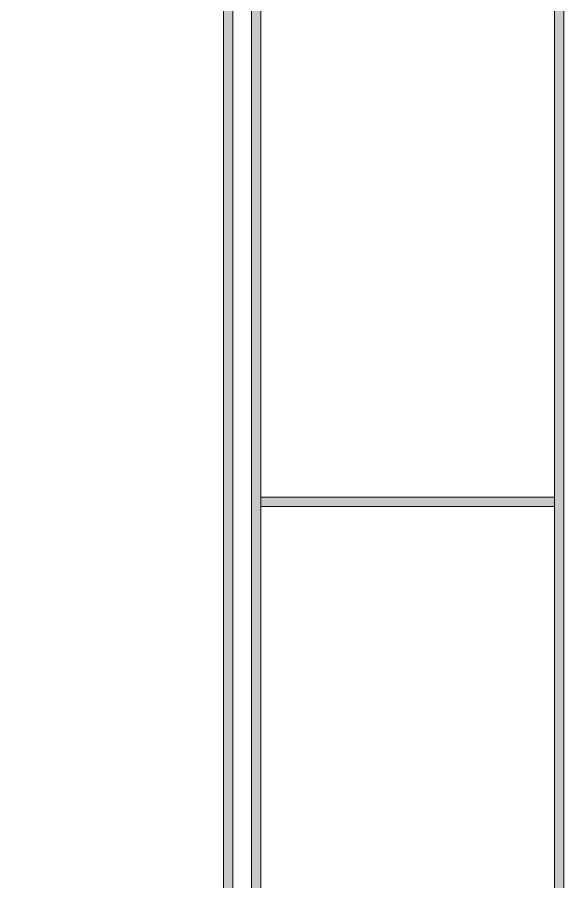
# Model space of a CAD drawing. Header units: inches. Extents: x -20.8 to 74.7, y -53.7 to 19.1.
# Drawn here: x 17.14 to 24.47, y 1.72 to 13.31 of the extents above; entities that cross this region are included whole.
import ezdxf

# ---------------------------------------------------------------- set-up
doc = ezdxf.new("R2010")
doc.units = ezdxf.units.IN
doc.header["$MEASUREMENT"] = 0
doc.layers.add('G-ANNO-TTLB', color=7, linetype='Continuous', lineweight=0)

msp = doc.modelspace()

# ---------------------------------------------------------------- hatches: boundary and pattern name
at = {"layer": 'G-ANNO-TTLB', "true_color": 0xb9529f, "transparency": 33554687}
h = msp.add_hatch(color=233, dxfattribs=at)
edge = h.paths.add_edge_path()
edge.add_spline(control_points=[(20.034, -15.135), (20.034, -15.135), (-20.666, -15.135), (-20.666, -15.135), (-20.666, -15.135), (-20.666, 19.001), (-20.666, 19.001), (-20.666, 19.001), (20.034, 19.001), (20.034, 19.001), (20.034, 19.001), (20.034, -15.135), (20.034, -15.135)], knot_values=[0, 0, 0, 0, 1, 1, 1, 2, 2, 2, 3, 3, 3, 4, 4, 4, 4], degree=3, periodic=0)
edge = h.paths.add_edge_path()
edge.add_spline(control_points=[(-20.541, 18.876), (-20.541, 18.876), (-20.541, -15.01), (-20.541, -15.01), (-20.541, -15.01), (19.909, -15.01), (19.909, -15.01), (19.909, -15.01), (19.909, 18.876), (19.909, 18.876), (19.909, 18.876), (-20.541, 18.876), (-20.541, 18.876)], knot_values=[0, 0, 0, 0, 1, 1, 1, 2, 2, 2, 3, 3, 3, 4, 4, 4, 4], degree=3, periodic=0)
edge.add_line((-20.541, 18.876), (-20.541, 18.876))
h = msp.add_hatch(color=233, dxfattribs=at)
edge = h.paths.add_edge_path()
edge.add_spline(control_points=[(24.473, 19.001), (24.473, 19.001), (24.473, -15.135), (24.473, -15.135), (24.473, -15.135), (20.285, -15.135), (20.285, -15.135), (20.285, -15.135), (20.285, 19.001), (20.285, 19.001), (20.285, 19.001), (24.473, 19.001), (24.473, 19.001)], knot_values=[0, 0, 0, 0, 1, 1, 1, 2, 2, 2, 3, 3, 3, 4, 4, 4, 4], degree=3, periodic=0)
edge = h.paths.add_edge_path()
edge.add_spline(control_points=[(24.348, 18.876), (24.348, 18.876), (20.41, 18.876), (20.41, 18.876), (20.41, 18.876), (20.41, -15.01), (20.41, -15.01), (20.41, -15.01), (24.348, -15.01), (24.348, -15.01), (24.348, -15.01), (24.348, 18.876), (24.348, 18.876)], knot_values=[0, 0, 0, 0, 1, 1, 1, 2, 2, 2, 3, 3, 3, 4, 4, 4, 4], degree=3, periodic=0)
edge.add_line((24.348, 18.876), (24.348, 18.876))
msp.add_hatch(color=233, dxfattribs=at).paths.add_polyline_path([(24.348, 6.749), (20.41, 6.749), (20.41, 6.874), (24.348, 6.874)])

# ---------------------------------------------------------------- linework, layer by layer
at = {"layer": 'G-ANNO-TTLB', "color": 233, "lineweight": 9, "true_color": 0xb9529f}
for p, q in [((20.034, -15.135), (20.034, 19.001)), ((20.285, 19.001), (20.285, -15.135)), ((24.473, -15.135), (24.473, 19.001)), ((19.909, -15.01), (19.909, 18.876)), ((19.909, 18.876), (19.909, -15.01)), ((20.41, -15.01), (20.41, 18.876)), ((24.348, 18.876), (24.348, -15.01)), ((20.41, 6.874), (20.41, 6.749)), ((24.348, 6.749), (24.348, 6.874)), ((20.41, 6.749), (24.348, 6.749)), ((20.41, 2.811), (20.41, 2.686)), ((24.348, 2.686), (24.348, 2.811))]:
    msp.add_line(p, q, dxfattribs=at)
at = {"layer": 'G-ANNO-TTLB'}
msp.add_lwpolyline([(24.348, 6.749), (20.41, 6.749), (20.41, 6.874), (24.348, 6.874)], close=True, dxfattribs=at)
for points in [[(20.034, -15.135), (20.034, -15.135), (-20.666, -15.135), (-20.666, -15.135), (-20.666, -15.135), (-20.666, 19.001), (-20.666, 19.001), (-20.666, 19.001), (20.034, 19.001), (20.034, 19.001), (20.034, 19.001), (20.034, -15.135), (20.034, -15.135)], [(24.473, 19.001), (24.473, 19.001), (24.473, -15.135), (24.473, -15.135), (24.473, -15.135), (20.285, -15.135), (20.285, -15.135), (20.285, -15.135), (20.285, 19.001), (20.285, 19.001), (20.285, 19.001), (24.473, 19.001), (24.473, 19.001)], [(-20.541, 18.876), (-20.541, 18.876), (-20.541, -15.01), (-20.541, -15.01), (-20.541, -15.01), (19.909, -15.01), (19.909, -15.01), (19.909, -15.01), (19.909, 18.876), (19.909, 18.876), (19.909, 18.876), (-20.541, 18.876), (-20.541, 18.876)], [(24.348, 18.876), (24.348, 18.876), (20.41, 18.876), (20.41, 18.876), (20.41, 18.876), (20.41, -15.01), (20.41, -15.01), (20.41, -15.01), (24.348, -15.01), (24.348, -15.01), (24.348, -15.01), (24.348, 18.876), (24.348, 18.876)]]:
    msp.add_open_spline(points, degree=3, knots=[0, 0, 0, 0, 1, 1, 1, 2, 2, 2, 3, 3, 3, 4, 4, 4, 4], dxfattribs=at)

doc.saveas('drawing.dxf')
